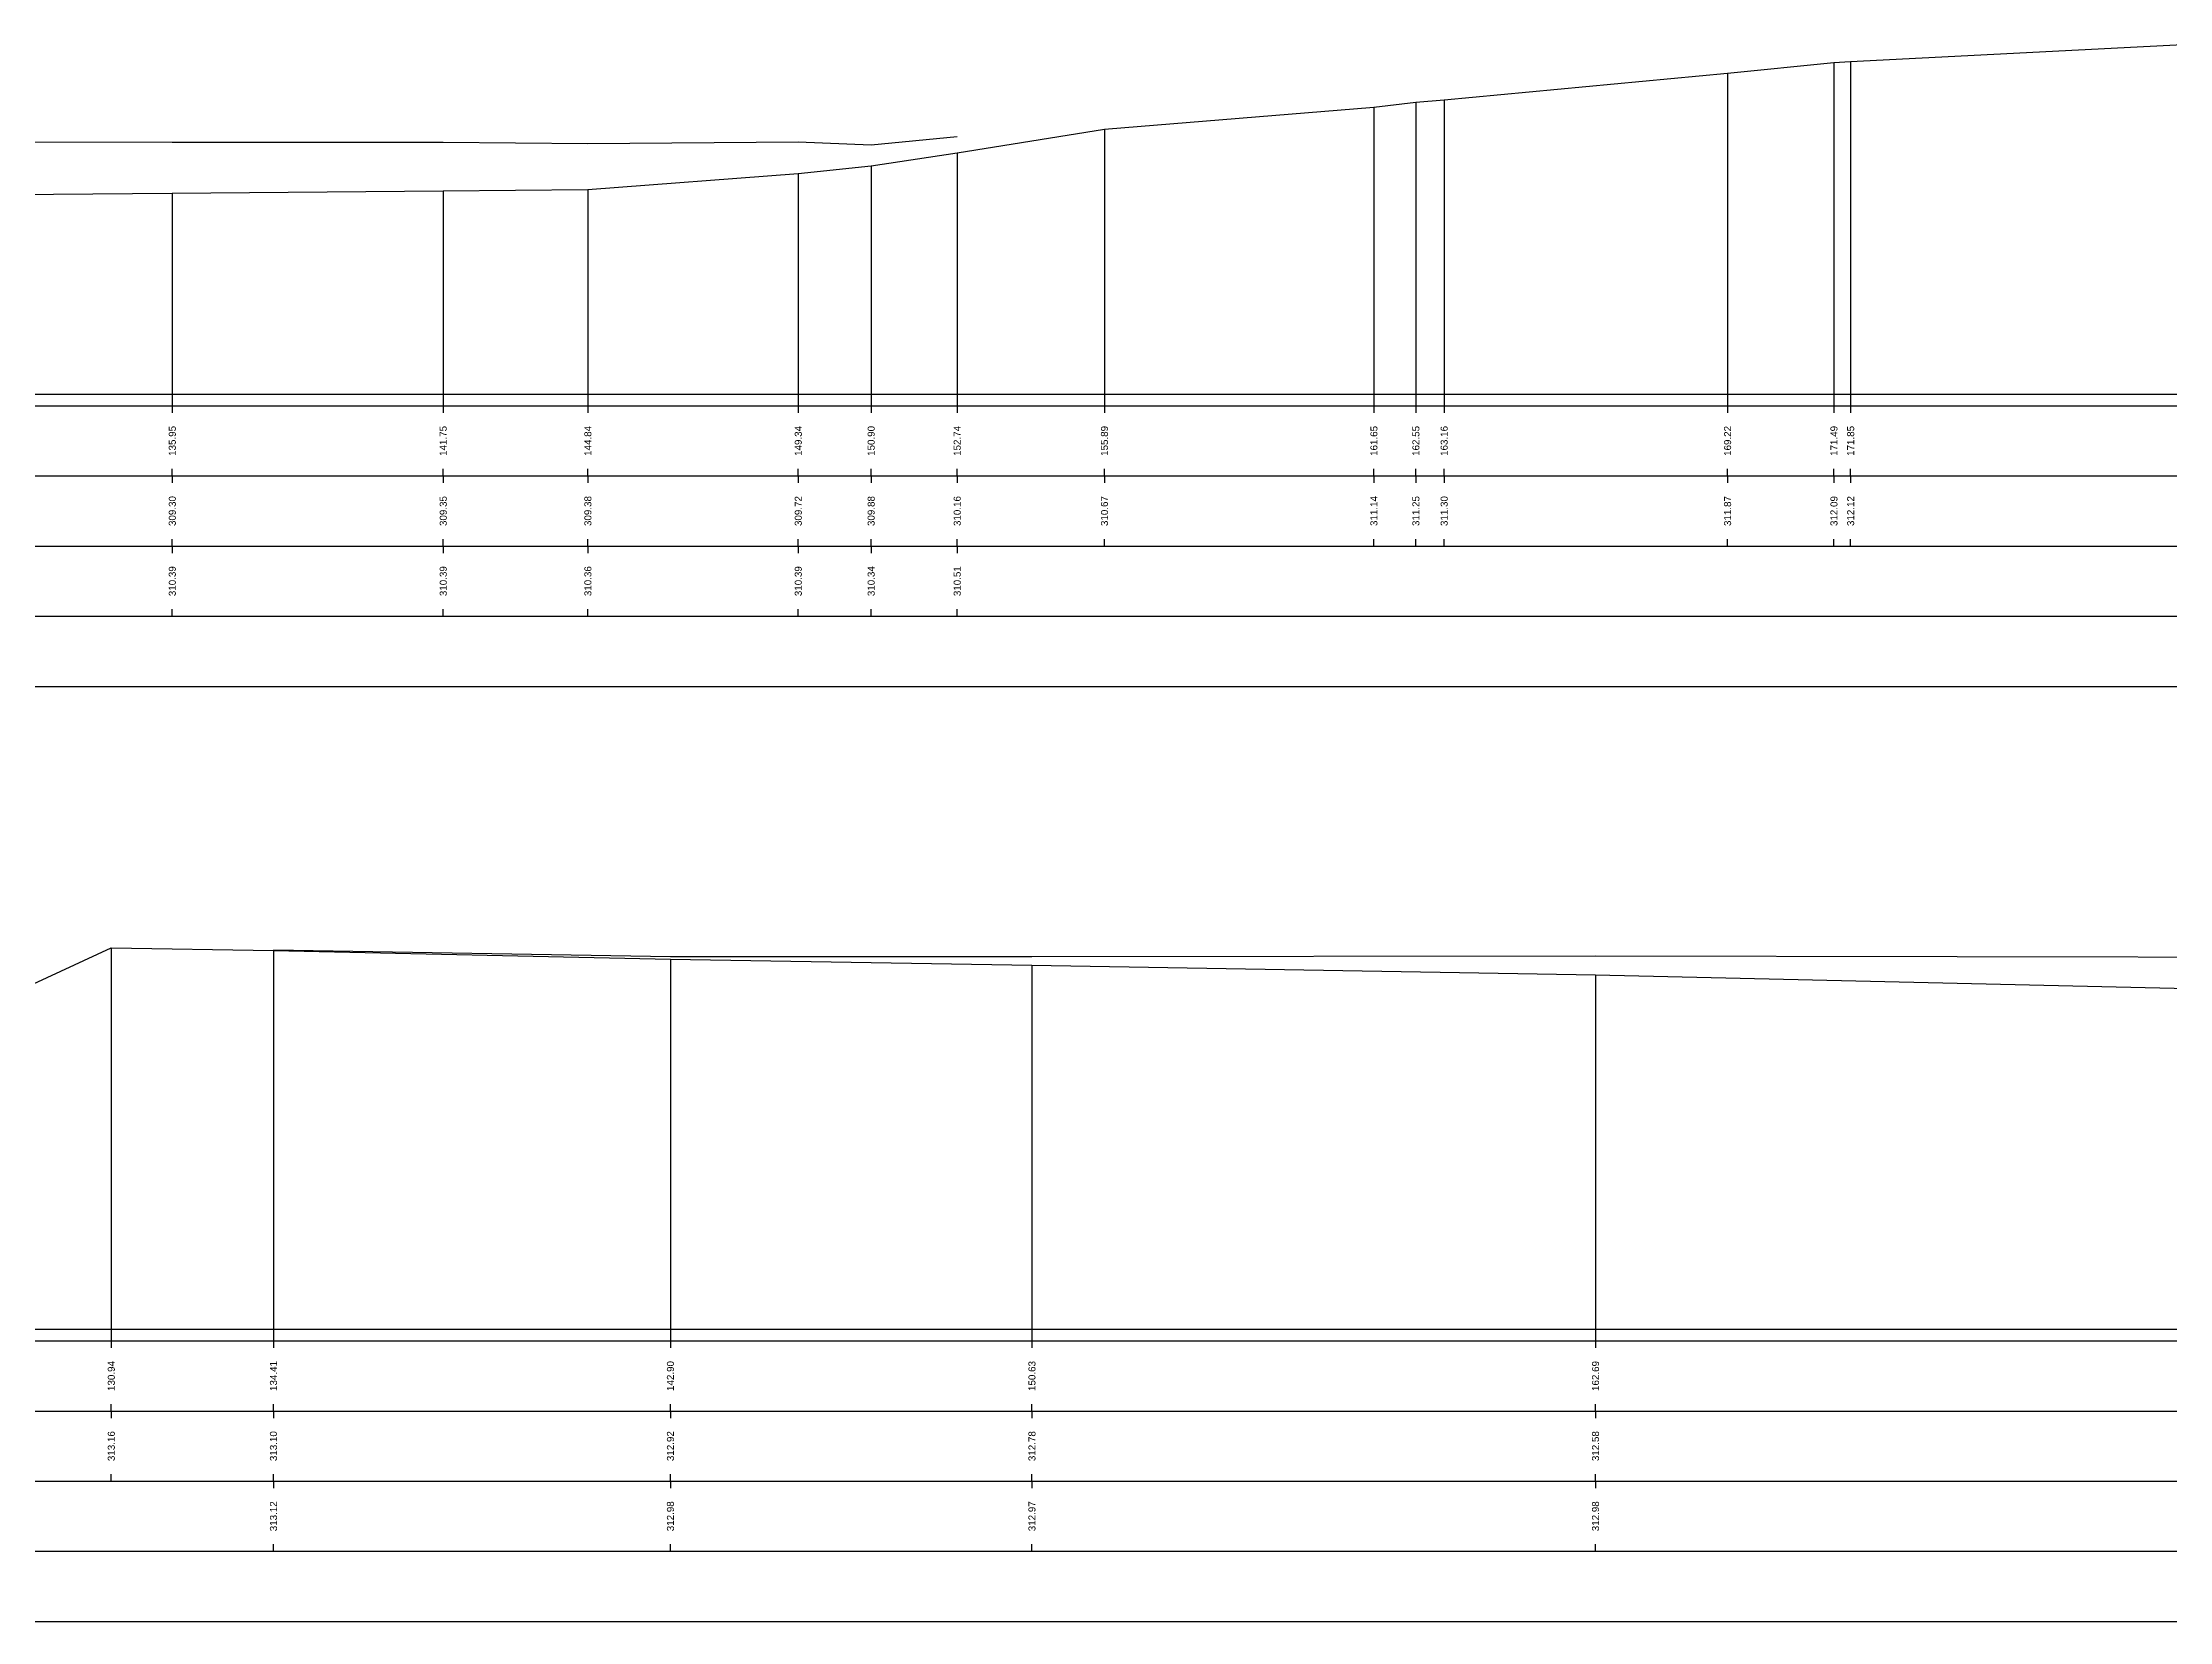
# Model space of a CAD drawing. Header units: millimetres. Extents: x -8 to 448, y 259 to 295.
# Drawn here: x 280.18 to 325.67, y 258.75 to 292.52 of the extents above; entities that cross this region are included whole.
import ezdxf
from ezdxf.enums import TextEntityAlignment as Align

# ---------------------------------------------------------------- set-up
doc = ezdxf.new("R2010")
doc.units = ezdxf.units.MM
doc.styles.get("Standard").update_dxf_attribs({"font": 'arial.ttf'})

msp = doc.modelspace()

# ---------------------------------------------------------------- linework, layer by layer
at = {"layer": 'band'}
for p, q in [((282.955, 284.75), (282.955, 284.6)), ((288.75, 284.75), (288.75, 284.6)), ((291.844, 284.75), (291.844, 284.6)), ((296.344, 284.75), (296.344, 284.6)), ((297.902, 284.75), (297.902, 284.6)), ((299.743, 284.75), (299.743, 284.6)), ((302.892, 284.75), (302.892, 284.6)), ((308.656, 284.75), (308.656, 284.6)), ((309.554, 284.75), (309.554, 284.6)), ((310.158, 284.75), (310.158, 284.6)), ((316.221, 284.75), (316.221, 284.6)), ((318.496, 284.75), (318.496, 284.6)), ((318.853, 284.75), (318.853, 284.6)), ((282.955, 283.25), (282.955, 283.4)), ((282.955, 283.25), (282.955, 283.1)), ((288.75, 283.25), (288.75, 283.4)), ((288.75, 283.25), (288.75, 283.1)), ((291.844, 283.25), (291.844, 283.4)), ((291.844, 283.25), (291.844, 283.1)), ((296.344, 283.25), (296.344, 283.4)), ((296.344, 283.25), (296.344, 283.1)), ((297.902, 283.25), (297.902, 283.4)), ((297.902, 283.25), (297.902, 283.1)), ((299.743, 283.25), (299.743, 283.4)), ((299.743, 283.25), (299.743, 283.1)), ((302.892, 283.25), (302.892, 283.4)), ((302.892, 283.25), (302.892, 283.1)), ((308.656, 283.25), (308.656, 283.4)), ((308.656, 283.25), (308.656, 283.1)), ((309.554, 283.25), (309.554, 283.4)), ((309.554, 283.25), (309.554, 283.1)), ((310.158, 283.25), (310.158, 283.4)), ((310.158, 283.25), (310.158, 283.1)), ((316.221, 283.25), (316.221, 283.4)), ((316.221, 283.25), (316.221, 283.1)), ((318.496, 283.25), (318.496, 283.4)), ((318.496, 283.25), (318.496, 283.1)), ((318.853, 283.25), (318.853, 283.4)), ((318.853, 283.25), (318.853, 283.1)), ((282.955, 281.75), (282.955, 281.9)), ((282.955, 281.75), (282.955, 281.6)), ((288.75, 281.75), (288.75, 281.9)), ((288.75, 281.75), (288.75, 281.6)), ((291.844, 281.75), (291.844, 281.9)), ((291.844, 281.75), (291.844, 281.6)), ((296.344, 281.75), (296.344, 281.9)), ((296.344, 281.75), (296.344, 281.6)), ((297.902, 281.75), (297.902, 281.9)), ((297.902, 281.75), (297.902, 281.6)), ((299.743, 281.75), (299.743, 281.9)), ((299.743, 281.75), (299.743, 281.6)), ((302.892, 281.75), (302.892, 281.9)), ((308.656, 281.75), (308.656, 281.9)), ((309.554, 281.75), (309.554, 281.9)), ((310.158, 281.75), (310.158, 281.9)), ((316.221, 281.75), (316.221, 281.9)), ((318.496, 281.75), (318.496, 281.9)), ((318.853, 281.75), (318.853, 281.9)), ((282.955, 280.25), (282.955, 280.4)), ((288.75, 280.25), (288.75, 280.4)), ((291.844, 280.25), (291.844, 280.4)), ((296.344, 280.25), (296.344, 280.4)), ((297.902, 280.25), (297.902, 280.4)), ((299.743, 280.25), (299.743, 280.4)), ((281.65, 264.75), (281.65, 264.6)), ((285.118, 264.75), (285.118, 264.6)), ((293.609, 264.75), (293.609, 264.6)), ((301.342, 264.75), (301.342, 264.6)), ((313.396, 264.75), (313.396, 264.6)), ((281.65, 263.25), (281.65, 263.4)), ((285.118, 263.25), (285.118, 263.4)), ((293.609, 263.25), (293.609, 263.4)), ((301.342, 263.25), (301.342, 263.4)), ((313.396, 263.25), (313.396, 263.4)), ((281.65, 263.25), (281.65, 263.1)), ((285.118, 263.25), (285.118, 263.1)), ((293.609, 263.25), (293.609, 263.1)), ((301.342, 263.25), (301.342, 263.1)), ((313.396, 263.25), (313.396, 263.1)), ((281.65, 261.75), (281.65, 261.9)), ((285.118, 261.75), (285.118, 261.9)), ((285.118, 261.75), (285.118, 261.6)), ((293.609, 261.75), (293.609, 261.9)), ((293.609, 261.75), (293.609, 261.6)), ((301.342, 261.75), (301.342, 261.9)), ((301.342, 261.75), (301.342, 261.6)), ((313.396, 261.75), (313.396, 261.9)), ((313.396, 261.75), (313.396, 261.6)), ((285.118, 260.25), (285.118, 260.4)), ((293.609, 260.25), (293.609, 260.4)), ((301.342, 260.25), (301.342, 260.4)), ((313.396, 260.25), (313.396, 260.4))]:
    msp.add_line(p, q, dxfattribs=at)
at = {"layer": 'frame'}
for p, q in [((0, 285), (448.327, 285)), ((-7.5, 284.75), (448.327, 284.75)), ((-7.5, 283.25), (448.327, 283.25)), ((-7.5, 281.75), (448.327, 281.75)), ((-7.5, 280.25), (448.327, 280.25)), ((-7.5, 278.75), (448.327, 278.75)), ((0, 265), (382.486, 265)), ((-7.5, 264.75), (382.486, 264.75)), ((-7.5, 263.25), (382.486, 263.25)), ((-7.5, 261.75), (382.486, 261.75)), ((-7.5, 260.25), (382.486, 260.25)), ((-7.5, 258.75), (382.486, 258.75))]:
    msp.add_line(p, q, dxfattribs=at)
at = {"layer": 'marker', "color": 253}
for p, q in [((318.496, 292.092), (318.496, 285)), ((318.853, 292.115), (318.853, 285)), ((316.221, 291.869), (316.221, 285)), ((309.554, 291.246), (309.554, 285)), ((310.158, 291.297), (310.158, 285)), ((308.656, 291.136), (308.656, 285)), ((302.892, 290.666), (302.892, 285)), ((297.902, 289.884), (297.902, 285)), ((299.743, 290.162), (299.743, 285)), ((288.75, 289.35), (288.75, 285)), ((291.844, 289.376), (291.844, 285)), ((296.344, 289.719), (296.344, 285)), ((282.955, 289.301), (282.955, 285)), ((282.955, 285), (282.955, 284.75)), ((288.75, 285), (288.75, 284.75)), ((291.844, 285), (291.844, 284.75)), ((296.344, 285), (296.344, 284.75)), ((297.902, 285), (297.902, 284.75)), ((299.743, 285), (299.743, 284.75)), ((302.892, 285), (302.892, 284.75)), ((308.656, 285), (308.656, 284.75)), ((309.554, 285), (309.554, 284.75)), ((310.158, 285), (310.158, 284.75)), ((316.221, 285), (316.221, 284.75)), ((318.496, 285), (318.496, 284.75)), ((318.853, 285), (318.853, 284.75)), ((281.65, 273.16), (281.65, 265)), ((285.118, 273.098), (285.118, 265)), ((293.609, 272.916), (293.609, 265)), ((301.342, 272.784), (301.342, 265)), ((313.396, 272.582), (313.396, 265)), ((281.65, 265), (281.65, 264.75)), ((285.118, 265), (285.118, 264.75)), ((293.609, 265), (293.609, 264.75)), ((301.342, 265), (301.342, 264.75)), ((313.396, 265), (313.396, 264.75))]:
    msp.add_line(p, q, dxfattribs=at)
at = {"layer": 'profile'}
for points in [[(278.709, 289.266), (282.955, 289.301), (288.75, 289.35), (291.844, 289.376), (296.344, 289.719), (297.902, 289.884), (299.743, 290.162), (302.892, 290.666), (308.656, 291.136), (309.554, 291.246), (310.158, 291.297), (316.221, 291.869), (318.496, 292.092), (318.853, 292.115), (326.79, 292.521)], [(278.121, 271.525), (281.65, 273.16), (285.118, 273.098), (293.609, 272.916), (301.342, 272.784), (313.396, 272.582), (328.866, 272.222), (334.615, 272.067), (343.527, 271.955), (355.136, 271.8), (362.349, 271.862), (376.492, 271.94), (382.486, 271.94)]]:
    msp.add_lwpolyline(points, dxfattribs=at)
at = {"layer": 'profile', "true_color": 0xff007f}
for points in [[(278.709, 290.394), (282.955, 290.389), (288.75, 290.39), (291.844, 290.362), (296.344, 290.395), (297.902, 290.336), (299.743, 290.508)], [(285.118, 273.116), (293.609, 272.976), (301.342, 272.971), (313.396, 272.984), (328.866, 272.959), (334.615, 272.952), (343.527, 272.963), (355.136, 272.987), (362.349, 272.967), (376.492, 272.956), (382.486, 272.956)]]:
    msp.add_lwpolyline(points, dxfattribs=at)

# ---------------------------------------------------------------- texts
for s, p in [('135.95', (282.955, 284)), ('141.75', (288.75, 284)), ('144.84', (291.844, 284)), ('149.34', (296.344, 284)), ('150.90', (297.902, 284)), ('152.74', (299.743, 284)), ('155.89', (302.892, 284)), ('161.65', (308.656, 284)), ('162.55', (309.554, 284)), ('163.16', (310.158, 284)), ('169.22', (316.221, 284)), ('171.49', (318.496, 284)), ('171.85', (318.853, 284)), ('309.30', (282.955, 282.5)), ('309.35', (288.75, 282.5)), ('309.38', (291.844, 282.5)), ('309.72', (296.344, 282.5)), ('309.88', (297.902, 282.5)), ('310.16', (299.743, 282.5)), ('310.67', (302.892, 282.5)), ('311.14', (308.656, 282.5)), ('311.25', (309.554, 282.5)), ('311.30', (310.158, 282.5)), ('311.87', (316.221, 282.5)), ('312.09', (318.496, 282.5)), ('312.12', (318.853, 282.5)), ('130.94', (281.65, 264)), ('134.41', (285.118, 264)), ('142.90', (293.609, 264)), ('150.63', (301.342, 264)), ('162.69', (313.396, 264)), ('313.16', (281.65, 262.5)), ('313.10', (285.118, 262.5)), ('312.92', (293.609, 262.5)), ('312.78', (301.342, 262.5)), ('312.58', (313.396, 262.5))]:
    msp.add_text(s, height=0.15, rotation=90).set_placement(p, align=Align.MIDDLE)
at = {"true_color": 0xff007f}
for s, p in [('310.39', (282.955, 281)), ('310.39', (288.75, 281)), ('310.36', (291.844, 281)), ('310.39', (296.344, 281)), ('310.34', (297.902, 281)), ('310.51', (299.743, 281)), ('313.12', (285.118, 261)), ('312.98', (293.609, 261)), ('312.97', (301.342, 261)), ('312.98', (313.396, 261))]:
    msp.add_text(s, height=0.15, rotation=90, dxfattribs=at).set_placement(p, align=Align.MIDDLE)

doc.saveas('drawing.dxf')
